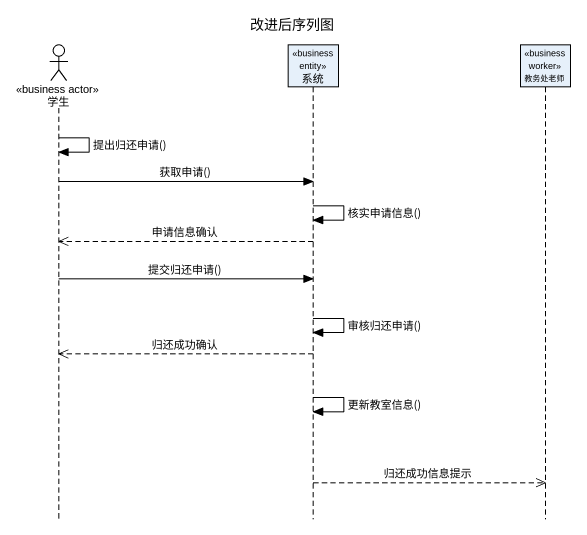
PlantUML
@startuml
title 改进后序列图
hide footbox
actor 学生 <<business actor>>
participant 系统 <<business entity>>
participant 教务处老师 <<business worker>>

学生 -> 学生 : 提出归还申请()
学生 -> 系统 : 获取申请()
系统 -> 系统 : 核实申请信息()
系统 -->> 学生 : 申请信息确认
学生 -> 系统 : 提交归还申请()
系统 -> 系统 : 审核归还申请()
系统 -->> 学生 : 归还成功确认
系统 -> 系统 : 更新教室信息()
系统 -->> 教务处老师 : 归还成功信息提示
@enduml
